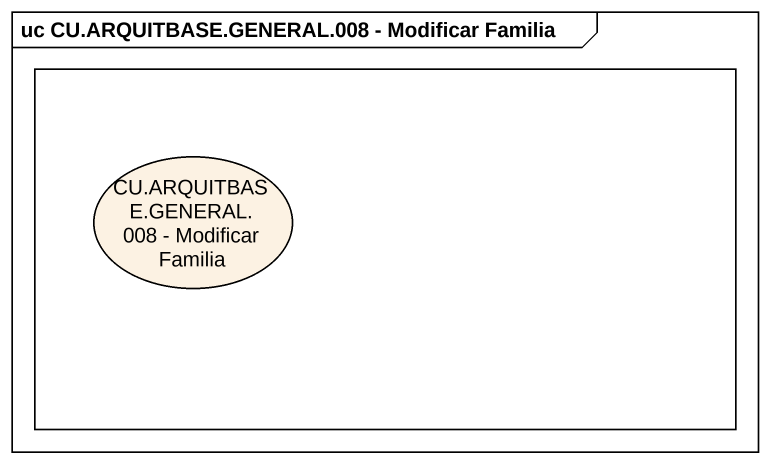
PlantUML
@startuml
mainframe uc CU.ARQUITBASE.GENERAL.008 - Modificar Familia
rectangle " " as rectangle1 {
  usecase "CU.ARQUITBASE.GENERAL.008 - Modificar Familia" as CU_ARQUITBASE_GENERAL_008
}
@enduml
